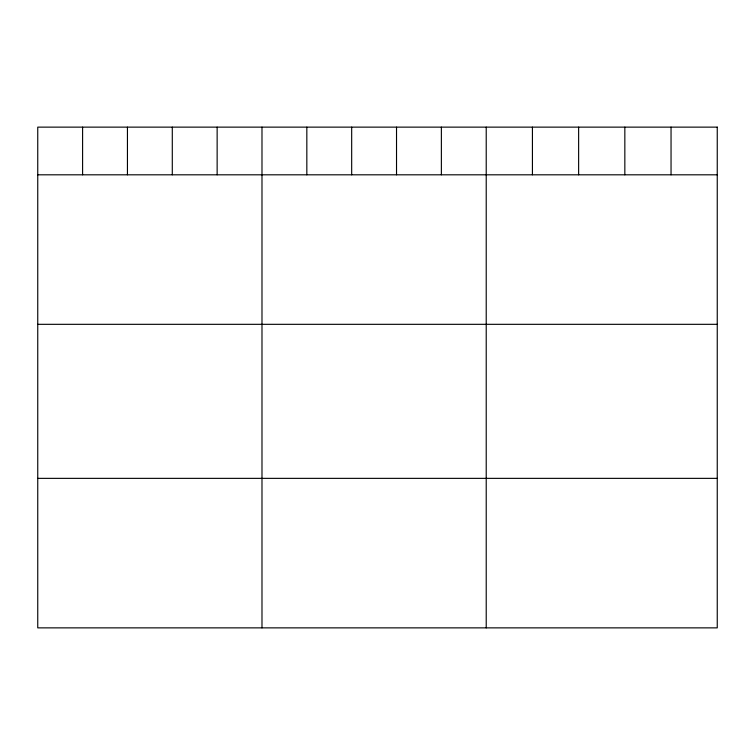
<?xml version="1.0" encoding="UTF-8"?>
<svg xmlns="http://www.w3.org/2000/svg" width="755" height="755" viewBox="0 0 755 755"><rect width="100%" height="100%" fill="white"/><g stroke="black" fill="none" stroke-linecap="round" stroke-linejoin="round"><path stroke-width="1.13" d="M37.75 174.811L717.25 174.811M37.75 324.32L717.25 324.32M37.75 478.359L717.25 478.359M671.044 127.133L671.044 174.811M624.838 127.133L624.838 174.811M578.632 127.133L578.632 174.811M532.426 127.133L532.426 174.811M486.22 127.133L486.22 627.867M441.373 127.133L441.373 174.811M396.526 127.133L396.526 174.811M351.679 127.133L351.679 174.811M306.832 127.133L306.832 174.811M261.985 127.133L261.985 627.867M217.138 127.133L217.138 174.811M172.291 127.133L172.291 174.811M127.444 127.133L127.444 174.811M82.597 127.133L82.597 174.811M717.25 127.133L37.75 127.133L37.75 627.867L717.25 627.867L717.25 127.133"/></g></svg>
